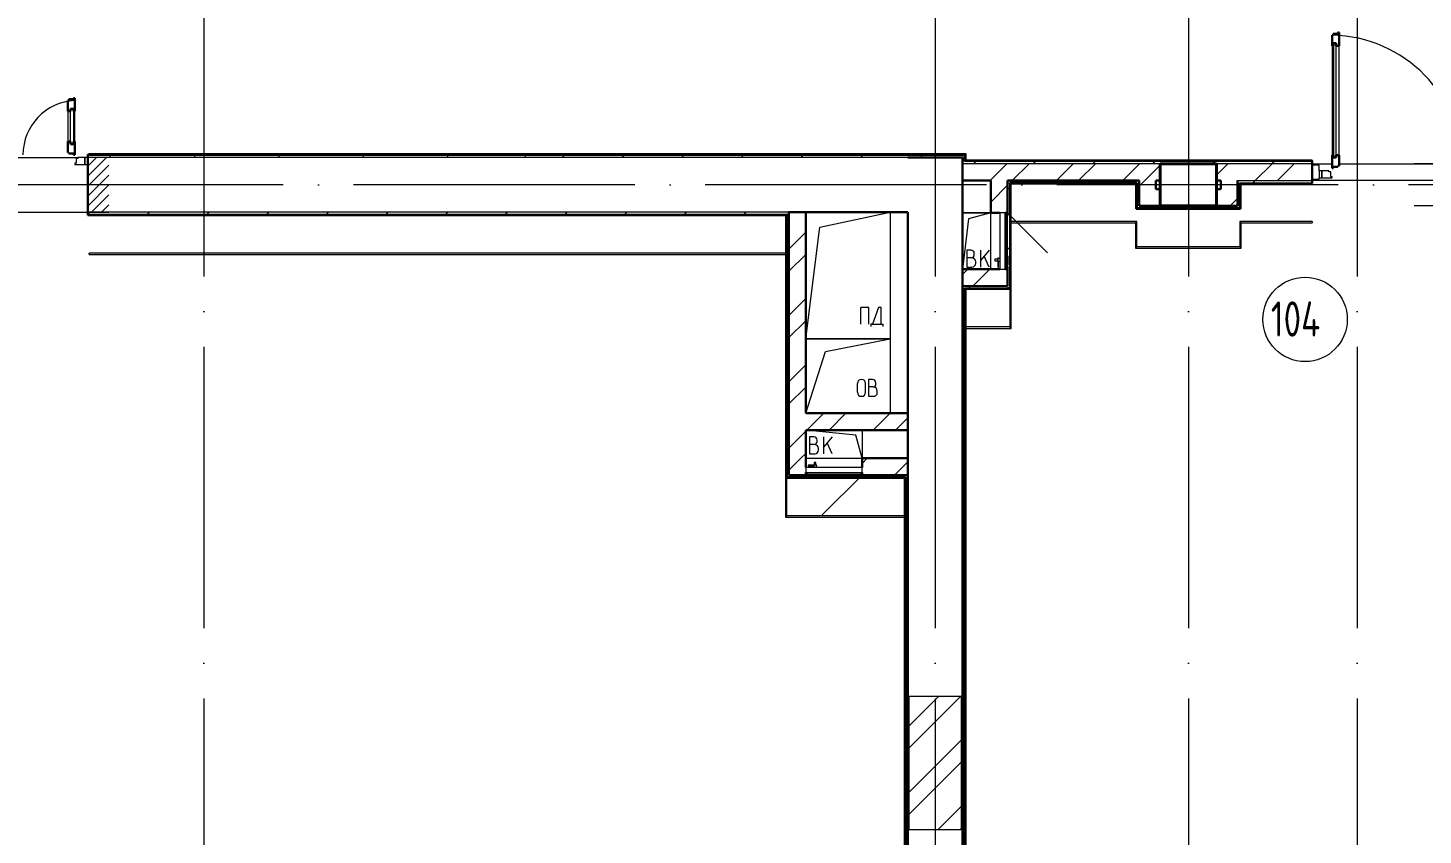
# Model space of a CAD drawing. Header units: millimetres. Extents: x -259793 to 503324, y -44556 to 93494.
# Drawn here: x -54908 to -44989, y -19996 to -14258 of the extents above; entities that cross this region are included whole.
import ezdxf

# ---------------------------------------------------------------- set-up
doc = ezdxf.new("R2010")
doc.units = ezdxf.units.MM
for name, pattern in [('ADSK_Линия сетки', [25, 20, -2.5, 0, -2.5]), ('ADSK_Сверху', [450, 300, -150]), ('ADSK_Штриховая_ш2 п1_5', [4.5, 3, -1.5])]:
    doc.linetypes.add(name, pattern=pattern)
for name, color, linetype, lineweight in [('Витраж', 7, 'Continuous', 9), ('Двери', 252, 'Continuous', 9), ('Линии', 7, 'Continuous', 9), ('Марки помещений', 252, 'Continuous', 20), ('Несущие колонны', 252, 'Continuous', 18), ('Оборудование', 8, 'Continuous', 18), ('Ограждение', 252, 'Continuous', 9), ('Оси', 252, 'Continuous', 9), ('Перекрытие', 252, 'Continuous', 18), ('Стены внутренние', 7, 'Continuous', 18), ('Стены наружные', 7, 'Continuous', 18), ('Стены штриховка', 7, 'Continuous', 9)]:
    doc.layers.add(name, color=color, linetype=linetype, lineweight=lineweight)
doc.layers.add('Двери открывание', color=7, linetype='Continuous', lineweight=9, true_color=0xc0c0c0)
doc.styles.add('GOST Common_3', font='', dxfattribs={"height": 3.5})
doc.styles.get('GOST Common_3').set_extended_font_data('GOST 2.304 type A')
pattern_1 = [(0, (-32119.8, 96), (0, 600), []), (90, (-32119.8, 96), (-600, 4e-14), [])]

# ---------------------------------------------------------------- blocks, each defined once
blk = doc.blocks.new('1 этаж')
at = {"layer": 'Двери', "lineweight": 18, "true_color": 0x636466}
h = blk.add_hatch(dxfattribs=at)
h.set_pattern_fill('FP_2', color=251, style=0, pattern_type=2)
h.set_pattern_definition([(45, (-55355.803, -13993.73), (-35.3553, 35.3553), [])])
h.paths.add_polyline_path([(-54330.8, -14188.7), (-54330.8, -13798.7), (-54480.8, -13798.7), (-54480.8, -14188.7), (-54470.3, -14188.7)])
h.paths.add_polyline_path([(-56130.8, -14188.7), (-55980.8, -14188.7), (-55980.8, -13798.7), (-56130.8, -13798.7)])
at = {"layer": 'Ограждение', "true_color": 0x636466}
h = blk.add_hatch(dxfattribs=at)
h.set_pattern_fill('FP_26', color=251, style=0, pattern_type=2)
h.set_pattern_definition(pattern_1)
h.paths.add_polyline_path([(-48240.8, -13778.7), (-48235.8, -13773.7), (-54470.8, -13773.7), (-54470.8, -13778.7), (-48245.8, -13778.7)])
h = blk.add_hatch(dxfattribs=at)
h.set_pattern_fill('FP_25', color=251, style=0, pattern_type=2)
h.set_pattern_definition(pattern_1)
h.paths.add_polyline_path([(-45958.3, -13823.7), (-45775.8, -13823.7), (-45775.8, -13818.7), (-48235.8, -13818.7), (-48240.8, -13823.7), (-46675.9, -13823.7)])
at = {"color": 251, "lineweight": 18, "true_color": 0x636466}
for p, q in [((-49276.5, -14294.9), (-48775.7, -14188.7)), ((-48775.7, -14188.7), (-48775.7, -15088.7)), ((-48060.8, -14193.7), (-48260.8, -14193.7)), ((-48060.8, -14193.7), (-48260.8, -14193.7)), ((-48219.1, -14235.3), (-48260.8, -14593.7)), ((-48060.8, -14193.7), (-48219.1, -14235.3)), ((-49375.5, -15088.7), (-49276.5, -14294.9)), ((-48200.7, -14458.3), (-48230.7, -14458.3)), ((-48230.7, -14458.3), (-48230.7, -14578.3)), ((-48177.3, -14491.6), (-48177.3, -14481.6)), ((-48070.7, -14458.3), (-48130.7, -14529.8)), ((-48130.7, -14578.3), (-48130.7, -14458.3)), ((-48197.3, -14511.6), (-48230.7, -14511.6)), ((-48230.7, -14578.3), (-48194, -14578.3)), ((-48167.3, -14551.6), (-48167.3, -14541.6)), ((-48070.7, -14578.3), (-48106.6, -14501.2)), ((-48927.1, -14865), (-48984.5, -14865)), ((-48984.5, -14985), (-48984.5, -14865)), ((-48927.1, -14985), (-48927.1, -14865)), ((-48858.3, -14865), (-48902, -14985)), ((-48838.7, -14865), (-48858.3, -14865)), ((-48838.7, -14985), (-48838.7, -14865)), ((-48912, -14985), (-48912, -15000)), ((-48902, -14985), (-48912, -14985)), ((-48902, -14985), (-48838.7, -14985)), ((-48838.7, -14985), (-48828.7, -14985)), ((-48828.7, -14985), (-48828.7, -15000)), ((-49375.5, -15088.7), (-48775.7, -15088.7)), ((-48775.7, -15088.7), (-49375.5, -15088.7)), ((-49234.3, -15177.2), (-48775.7, -15088.7)), ((-48775.7, -15088.7), (-48775.7, -15616.9)), ((-49375.5, -15616.9), (-49234.3, -15177.2)), ((-49007.9, -15468.3), (-49007.9, -15405.7)), ((-48950.6, -15468.3), (-48950.6, -15405.7)), ((-48900.4, -15377), (-48930.4, -15377)), ((-48930.4, -15377), (-48930.4, -15497)), ((-48897.1, -15430.3), (-48930.4, -15430.3)), ((-48877.1, -15410.3), (-48877.1, -15400.3)), ((-48867.1, -15470.3), (-48867.1, -15460.3)), ((-48930.4, -15497), (-48893.7, -15497)), ((-49020.1, -15772.7), (-49375.5, -15736.9)), ((-48975.5, -15736.9), (-48975.5, -15936.9)), ((-49318.2, -15785.1), (-49348.2, -15785.1)), ((-49348.2, -15785.1), (-49348.2, -15905.1)), ((-49314.8, -15838.4), (-49348.2, -15838.4)), ((-49294.8, -15818.4), (-49294.8, -15808.4)), ((-49284.8, -15878.4), (-49284.8, -15868.4)), ((-49188.2, -15785.1), (-49248.2, -15856.6)), ((-49248.2, -15905.1), (-49248.2, -15785.1)), ((-49188.2, -15905.1), (-49224.1, -15827.9)), ((-48975.5, -15936.9), (-49020.1, -15772.7)), ((-49348.2, -15905.1), (-49311.5, -15905.1))]:
    blk.add_line(p, q, dxfattribs=at)
for centre, radius, start, end in [((-48200.7, -14481.6), 23.3, 0, 90), ((-48197.3, -14491.6), 20, 270, 0), ((-48197.3, -14541.6), 30, 0, 90), ((-48194, -14551.6), 26.7, 270, 0), ((-48979.3, -15405.7), 28.7, 0, 180), ((-48979.3, -15468.3), 28.7, 180, 0), ((-48900.4, -15400.3), 23.3, 0, 90), ((-48897.1, -15410.3), 20, 270, 0), ((-48897.1, -15460.3), 30, 0, 90), ((-48893.7, -15470.3), 26.7, 270, 0), ((-49318.2, -15808.4), 23.3, 0, 90), ((-49314.8, -15818.4), 20, 270, 0), ((-49314.8, -15868.4), 30, 0, 90), ((-49311.5, -15878.4), 26.7, 270, 0)]:
    blk.add_arc(centre, radius, start, end, dxfattribs=at)
at = {"layer": 'Витраж', "color": 251, "lineweight": 18, "true_color": 0x636466}
for p, q in [((-45725.8, -13853.7), (-45775.8, -13853.7)), ((-45775.8, -13853.7), (-45775.8, -13953.7)), ((-45725.8, -13893.7), (-45725.8, -13853.7)), ((-45775.8, -13953.7), (-45725.8, -13953.7)), ((-45725.8, -13953.7), (-45725.8, -13943.7))]:
    blk.add_line(p, q, dxfattribs=at)
at = {"layer": 'Двери', "color": 251, "lineweight": 30, "true_color": 0x636466}
for p, q in [((-45625.8, -12929.7), (-45633.8, -12929.7)), ((-45633.8, -12929.7), (-45633.8, -13005.7)), ((-45591.8, -12920.7), (-45625.8, -12920.7)), ((-45625.8, -12920.7), (-45625.8, -12929.7)), ((-45624.8, -12987.7), (-45624.8, -13005.7)), ((-45603.8, -12987.7), (-45624.8, -12987.7)), ((-45603.8, -13005.7), (-45603.8, -12987.7)), ((-45583.8, -12911.7), (-45591.8, -12911.7)), ((-45591.8, -12911.7), (-45591.8, -12920.7)), ((-45583.8, -13005.7), (-45583.8, -12911.7)), ((-45624.8, -13005.7), (-45633.8, -13005.7)), ((-45583.8, -13005.7), (-45603.8, -13005.7)), ((-54580.8, -13385.7), (-54614.8, -13385.7)), ((-54614.8, -13385.7), (-54614.8, -13394.7)), ((-54572.8, -13376.7), (-54580.8, -13376.7)), ((-54580.8, -13376.7), (-54580.8, -13385.7)), ((-54572.8, -13470.7), (-54572.8, -13376.7)), ((-54614.8, -13394.7), (-54622.8, -13394.7)), ((-54622.8, -13394.7), (-54622.8, -13470.7)), ((-54622.8, -13470.7), (-54602.8, -13470.7)), ((-54602.8, -13470.7), (-54602.8, -13452.7)), ((-54602.8, -13452.7), (-54581.8, -13452.7)), ((-54581.8, -13452.7), (-54581.8, -13470.7)), ((-54581.8, -13470.7), (-54572.8, -13470.7)), ((-54622.8, -13686.7), (-54622.8, -13762.7)), ((-54622.8, -13686.7), (-54602.8, -13686.7)), ((-54602.8, -13686.7), (-54602.8, -13704.7)), ((-54581.8, -13686.7), (-54572.8, -13686.7)), ((-54581.8, -13704.7), (-54581.8, -13686.7)), ((-54572.8, -13780.7), (-54572.8, -13686.7)), ((-54622.8, -13762.7), (-54614.8, -13762.7)), ((-54614.8, -13762.7), (-54614.8, -13771.7)), ((-54614.8, -13771.7), (-54580.8, -13771.7)), ((-54602.8, -13704.7), (-54581.8, -13704.7)), ((-54580.8, -13771.7), (-54580.8, -13780.7)), ((-54580.8, -13780.7), (-54572.8, -13780.7)), ((-45633.8, -13781.7), (-45633.8, -13875.7)), ((-45624.8, -13781.7), (-45633.8, -13781.7)), ((-45624.8, -13799.7), (-45624.8, -13781.7)), ((-45603.8, -13781.7), (-45603.8, -13799.7)), ((-45583.8, -13781.7), (-45603.8, -13781.7)), ((-45583.8, -13857.7), (-45583.8, -13781.7)), ((-45633.8, -13875.7), (-45625.8, -13875.7)), ((-45625.8, -13875.7), (-45625.8, -13866.7)), ((-45625.8, -13866.7), (-45591.8, -13866.7)), ((-45603.8, -13799.7), (-45624.8, -13799.7)), ((-45591.8, -13866.7), (-45591.8, -13857.7)), ((-45591.8, -13857.7), (-45583.8, -13857.7))]:
    blk.add_line(p, q, dxfattribs=at)
at = {"layer": 'Двери', "color": 251, "true_color": 0x636466}
for p, q in [((-45624.8, -12987.7), (-45624.8, -13799.7)), ((-45603.8, -12987.7), (-45624.8, -12987.7)), ((-45603.8, -13799.7), (-45603.8, -12987.7)), ((-45633.8, -13005.7), (-45633.8, -13781.7)), ((-45583.8, -13781.7), (-45583.8, -13005.7)), ((-54622.8, -13470.7), (-54622.8, -13686.7)), ((-54602.8, -13704.7), (-54602.8, -13452.7)), ((-54602.8, -13452.7), (-54581.8, -13452.7)), ((-54581.8, -13452.7), (-54581.8, -13704.7)), ((-54572.8, -13686.7), (-54572.8, -13470.7)), ((-54581.8, -13704.7), (-54602.8, -13704.7)), ((-54563.8, -13840.7), (-54572.8, -13840.7)), ((-54572.8, -13840.7), (-54572.8, -13848.7)), ((-54572.8, -13848.7), (-54500.8, -13848.7)), ((-54549.8, -13806.7), (-54563.8, -13806.7)), ((-54563.8, -13806.7), (-54563.8, -13840.7)), ((-54549.8, -13798.7), (-54549.8, -13806.7)), ((-54500.8, -13798.7), (-54549.8, -13798.7)), ((-54480.8, -13798.7), (-54500.8, -13798.7)), ((-54500.8, -13798.7), (-54500.8, -13848.7)), ((-54500.8, -13848.7), (-54500.8, -13798.7)), ((-54500.8, -13848.7), (-54480.8, -13848.7)), ((-54480.8, -13848.7), (-54480.8, -13798.7)), ((-45624.8, -13799.7), (-45603.8, -13799.7)), ((-45725.8, -13893.7), (-45725.8, -13943.7)), ((-45705.8, -13893.7), (-45725.8, -13893.7)), ((-45725.8, -13943.7), (-45705.8, -13943.7)), ((-45705.8, -13943.7), (-45705.8, -13893.7)), ((-45656.8, -13893.7), (-45705.8, -13893.7)), ((-45705.8, -13893.7), (-45705.8, -13943.7)), ((-45705.8, -13943.7), (-45633.8, -13943.7)), ((-45656.8, -13901.7), (-45656.8, -13893.7)), ((-45642.8, -13901.7), (-45656.8, -13901.7)), ((-45642.8, -13935.7), (-45642.8, -13901.7)), ((-45633.8, -13935.7), (-45642.8, -13935.7)), ((-45633.8, -13943.7), (-45633.8, -13935.7))]:
    blk.add_line(p, q, dxfattribs=at)
at = {"layer": 'Двери', "color": 251, "linetype": 'ADSK_Штриховая_ш2 п1_5', "true_color": 0x636466}
for p, q in [((-54330.8, -13798.7), (-54480.8, -13798.7)), ((-54480.8, -13798.7), (-54480.8, -14188.7)), ((-54480.8, -14188.7), (-54330.8, -14188.7))]:
    blk.add_line(p, q, dxfattribs=at)
at = {"layer": 'Двери открывание', "color": 251, "true_color": 0x636466}
for centre, radius, start, end in [((-45651.8, -13875.7), 946, 0, 88.90974), ((-54554.8, -13780.7), 386, 92.67279, 180)]:
    blk.add_arc(centre, radius, start, end, dxfattribs=at)
at = {"layer": 'Линии', "color": 251, "linetype": 'ADSK_Сверху', "ltscale": 100, "true_color": 0x636466}
for p, q in [((-15050.8, -13843.7), (-48260.8, -13843.7)), ((-15050.8, -14143.7), (-48260.8, -14143.7))]:
    blk.add_line(p, q, dxfattribs=at)
at = {"layer": 'Марки помещений', "color": 251, "true_color": 0x636466}
blk.add_circle((-45825.7, -14950), 300, dxfattribs=at)
at = {"layer": 'Несущие колонны', "color": 251, "lineweight": 40, "true_color": 0x636466}
for p, q in [((-46855.8, -13843.7), (-46455.8, -13843.7)), ((-46855.8, -14143.7), (-46855.8, -13843.7)), ((-46455.8, -13843.7), (-46855.8, -13843.7)), ((-46455.8, -13843.7), (-46455.8, -14143.7)), ((-46855.8, -13963.7), (-46855.8, -14143.7)), ((-46455.8, -14143.7), (-46455.8, -13963.7)), ((-46455.8, -14143.7), (-46855.8, -14143.7)), ((-46855.8, -14143.7), (-46455.8, -14143.7))]:
    blk.add_line(p, q, dxfattribs=at)
at = {"layer": 'Несущие колонны', "color": 251, "true_color": 0x636466}
for p, q in [((-46855.8, -13843.7), (-46855.8, -13963.7)), ((-46455.8, -13963.7), (-46455.8, -13843.7))]:
    blk.add_line(p, q, dxfattribs=at)
at = {"layer": 'Оборудование', "color": 251, "true_color": 0x636466}
for p, q in [((-47959.4, -14193.7), (-47995.8, -14193.7)), ((-47995.8, -14193.7), (-47995.8, -14593.7)), ((-47958.5, -14592.8), (-47958.5, -14194.6)), ((-47948.8, -14200.7), (-47958.5, -14200.7)), ((-47947.8, -14585.8), (-47947.8, -14201.7)), ((-47940.8, -14212.7), (-47946.3, -14212.7)), ((-47940.8, -14193.7), (-47658, -14476.6)), ((-47940.8, -14574.7), (-47940.8, -14212.7)), ((-48013.7, -14521.1), (-48031.1, -14521.1)), ((-48031.1, -14521.1), (-48031.1, -14533.4)), ((-48031.1, -14533.4), (-48013.7, -14533.4)), ((-48011.7, -14519.2), (-48013.7, -14521.1)), ((-48013.7, -14521.1), (-48013.7, -14533.4)), ((-48013.7, -14533.4), (-48011.7, -14535.3)), ((-47995.8, -14517.6), (-48011.7, -14517.6)), ((-48011.7, -14517.6), (-48011.7, -14536.9)), ((-48011.7, -14536.9), (-47995.8, -14536.9)), ((-48006.2, -14514.1), (-48011.2, -14514.1)), ((-48011.2, -14514.1), (-48011.2, -14522.4)), ((-48011.2, -14532.1), (-48011.2, -14577.9)), ((-48011.2, -14577.9), (-48006.2, -14577.9)), ((-48006.2, -14522.4), (-48006.2, -14514.1)), ((-48006.2, -14577.9), (-48006.2, -14532.1)), ((-47946.3, -14574.7), (-47940.8, -14574.7)), ((-47938.8, -14497.2), (-47940.8, -14497.2)), ((-47940.8, -14565.7), (-47938.8, -14565.7)), ((-47938.8, -14501.2), (-47938.8, -14497.2)), ((-47938.8, -14501.2), (-47938.8, -14561.7)), ((-47938.8, -14565.7), (-47938.8, -14561.7)), ((-47995.8, -14593.7), (-47959.4, -14593.7)), ((-47958.5, -14586.7), (-47948.8, -14586.7)), ((-49315.2, -15966.5), (-49315.2, -15984)), ((-49302.9, -15966.5), (-49315.2, -15966.5)), ((-49302.9, -15984), (-49302.9, -15966.5)), ((-49375.5, -16001.9), (-49375.5, -16038.2)), ((-48975.5, -16001.9), (-49375.5, -16001.9)), ((-49374.6, -16039.2), (-48976.5, -16039.2)), ((-49368.5, -16039.2), (-49368.5, -16048.9)), ((-49367.6, -16049.9), (-48983.5, -16049.9)), ((-49359.7, -15986.5), (-49359.7, -15991.5)), ((-49313.9, -15986.5), (-49359.7, -15986.5)), ((-49359.7, -15991.5), (-49313.9, -15991.5)), ((-49356.5, -16051.4), (-49356.5, -16056.9)), ((-49356.5, -16056.9), (-48994.5, -16056.9)), ((-49347.5, -16056.9), (-49347.5, -16058.9)), ((-49347.5, -16058.9), (-49343.5, -16058.9)), ((-49283, -16058.9), (-49343.5, -16058.9)), ((-49318.7, -15985.9), (-49318.7, -16001.9)), ((-49299.4, -15985.9), (-49318.7, -15985.9)), ((-49315.2, -15984), (-49317.1, -15985.9)), ((-49302.9, -15984), (-49315.2, -15984)), ((-49296, -15986.5), (-49304.2, -15986.5)), ((-49304.2, -15991.5), (-49296, -15991.5)), ((-49301, -15985.9), (-49302.9, -15984)), ((-49299.4, -16001.9), (-49299.4, -15985.9)), ((-49296, -15991.5), (-49296, -15986.5)), ((-49283, -16058.9), (-49279, -16058.9)), ((-49279, -16058.9), (-49279, -16056.9)), ((-48975.5, -16056.9), (-49258.4, -16339.7)), ((-48994.5, -16056.9), (-48994.5, -16051.4)), ((-48982.5, -16048.9), (-48982.5, -16039.2)), ((-48975.5, -16038.2), (-48975.5, -16001.9))]:
    blk.add_line(p, q, dxfattribs=at)
for points, knots in [([(-47958.5, -14194.6), (-47958.5, -14194.6), (-47958.5, -14194.4), (-47958.6, -14194.3), (-47958.7, -14194.1), (-47958.8, -14194), (-47959, -14193.8), (-47959.2, -14193.8), (-47959.3, -14193.7), (-47959.4, -14193.7)], [-1, -1, -1, -1, -0.833333, -0.75, -0.583333, -0.458333, -0.333333, -0.166667, 0, 0, 0, 0]), ([(-47947.8, -14201.7), (-47947.8, -14201.6), (-47947.8, -14201.5), (-47947.9, -14201.3), (-47947.9, -14201.2), (-47948, -14201.1), (-47948.1, -14201), (-47948.3, -14200.8), (-47948.5, -14200.8), (-47948.7, -14200.7), (-47948.8, -14200.7)], [-1, -1, -1, -1, -0.833333, -0.75, -0.666667, -0.583333, -0.458333, -0.333333, -0.166667, 0, 0, 0, 0]), ([(-47946.3, -14212.7), (-47946.4, -14212.7), (-47946.6, -14212.7), (-47946.9, -14212.6), (-47947, -14212.5), (-47947.2, -14212.4), (-47947.4, -14212.3), (-47947.5, -14212.1), (-47947.6, -14212), (-47947.7, -14211.8), (-47947.8, -14211.5), (-47947.8, -14211.3), (-47947.8, -14211.2)], [-1, -1, -1, -1, -0.833333, -0.75, -0.666667, -0.583333, -0.5, -0.416667, -0.333333, -0.25, -0.166667, 0, 0, 0, 0]), ([(-47947.8, -14576.3), (-47947.8, -14576.1), (-47947.8, -14575.9), (-47947.7, -14575.7), (-47947.6, -14575.5), (-47947.5, -14575.3), (-47947.4, -14575.2), (-47947.2, -14575), (-47947, -14574.9), (-47946.9, -14574.8), (-47946.6, -14574.8), (-47946.4, -14574.7), (-47946.3, -14574.7)], [0, 0, 0, 0, 0.166667, 0.25, 0.333333, 0.416667, 0.5, 0.583333, 0.666667, 0.75, 0.833333, 1, 1, 1, 1]), ([(-47959.4, -14593.7), (-47959.3, -14593.7), (-47959.2, -14593.7), (-47959, -14593.6), (-47958.8, -14593.5), (-47958.7, -14593.4), (-47958.6, -14593.2), (-47958.5, -14593), (-47958.5, -14592.9), (-47958.5, -14592.8)], [0, 0, 0, 0, 0.166667, 0.333333, 0.458333, 0.583333, 0.708333, 0.833333, 1, 1, 1, 1]), ([(-47948.8, -14586.7), (-47948.7, -14586.7), (-47948.5, -14586.7), (-47948.3, -14586.6), (-47948.1, -14586.5), (-47948, -14586.4), (-47947.9, -14586.3), (-47947.9, -14586.1), (-47947.8, -14586), (-47947.8, -14585.9), (-47947.8, -14585.8)], [0, 0, 0, 0, 0.166667, 0.333333, 0.458333, 0.583333, 0.666667, 0.75, 0.833333, 1, 1, 1, 1]), ([(-49375.5, -16038.2), (-49375.5, -16038.3), (-49375.5, -16038.5), (-49375.4, -16038.7), (-49375.3, -16038.8), (-49375.2, -16039), (-49375, -16039.1), (-49374.8, -16039.1), (-49374.7, -16039.2), (-49374.6, -16039.2)], [0, 0, 0, 0, 0.166667, 0.333333, 0.458333, 0.583333, 0.708333, 0.833333, 1, 1, 1, 1]), ([(-49368.5, -16048.9), (-49368.5, -16049), (-49368.5, -16049.1), (-49368.4, -16049.4), (-49368.3, -16049.5), (-49368.2, -16049.6), (-49368.1, -16049.7), (-49368, -16049.8), (-49367.8, -16049.8), (-49367.7, -16049.9), (-49367.6, -16049.9)], [0, 0, 0, 0, 0.166667, 0.333333, 0.458333, 0.583333, 0.666667, 0.75, 0.833333, 1, 1, 1, 1]), ([(-49358.1, -16049.9), (-49357.9, -16049.9), (-49357.7, -16049.9), (-49357.5, -16050), (-49357.3, -16050.1), (-49357.1, -16050.2), (-49357, -16050.3), (-49356.9, -16050.4), (-49356.7, -16050.6), (-49356.7, -16050.8), (-49356.6, -16051), (-49356.5, -16051.3), (-49356.5, -16051.4)], [0, 0, 0, 0, 0.166667, 0.25, 0.333333, 0.416667, 0.5, 0.583333, 0.666667, 0.75, 0.833333, 1, 1, 1, 1]), ([(-48994.5, -16051.4), (-48994.5, -16051.3), (-48994.5, -16051), (-48994.4, -16050.8), (-48994.3, -16050.6), (-48994.2, -16050.4), (-48994.1, -16050.3), (-48993.9, -16050.2), (-48993.8, -16050.1), (-48993.6, -16050), (-48993.3, -16049.9), (-48993.1, -16049.9), (-48993, -16049.9)], [-1, -1, -1, -1, -0.833333, -0.75, -0.666667, -0.583333, -0.5, -0.416667, -0.333333, -0.25, -0.166667, 0, 0, 0, 0]), ([(-48983.5, -16049.9), (-48983.4, -16049.9), (-48983.3, -16049.8), (-48983.1, -16049.8), (-48983, -16049.7), (-48982.9, -16049.6), (-48982.8, -16049.5), (-48982.7, -16049.4), (-48982.6, -16049.1), (-48982.5, -16049), (-48982.5, -16048.9)], [-1, -1, -1, -1, -0.833333, -0.75, -0.666667, -0.583333, -0.458333, -0.333333, -0.166667, 0, 0, 0, 0]), ([(-48976.5, -16039.2), (-48976.4, -16039.2), (-48976.3, -16039.1), (-48976.1, -16039.1), (-48975.9, -16039), (-48975.8, -16038.8), (-48975.6, -16038.7), (-48975.6, -16038.5), (-48975.5, -16038.3), (-48975.5, -16038.2)], [-1, -1, -1, -1, -0.833333, -0.75, -0.583333, -0.458333, -0.333333, -0.166667, 0, 0, 0, 0])]:
    blk.add_open_spline(points, degree=3, knots=knots, dxfattribs=at)
at = {"layer": 'Ограждение', "color": 251, "true_color": 0x636466}
for p, q in [((-54470.8, -13778.7), (-54470.8, -13773.7)), ((-48235.8, -13773.7), (-54470.8, -13773.7)), ((-48235.8, -13773.7), (-48240.8, -13778.7)), ((-48235.8, -13818.7), (-48235.8, -13773.7)), ((-48235.8, -13818.7), (-48240.8, -13823.7)), ((-45775.8, -13818.7), (-48235.8, -13818.7)), ((-45775.8, -13818.7), (-45775.8, -13823.7)), ((-47020.8, -14253.7), (-47920.8, -14253.7)), ((-47915.8, -14263.7), (-47920.8, -14258.7)), ((-47915.8, -15013.7), (-47915.8, -14263.7)), ((-47915.8, -14263.7), (-47030.8, -14263.7)), ((-47030.8, -14263.7), (-47020.8, -14253.7)), ((-47030.8, -14263.7), (-47030.8, -14443.7)), ((-47020.8, -14433.7), (-47020.8, -14253.7)), ((-46280.8, -14263.7), (-46290.8, -14253.7)), ((-46290.8, -14253.7), (-46290.8, -14433.7)), ((-45775.8, -14253.7), (-46290.8, -14253.7)), ((-46280.8, -14443.7), (-46280.8, -14263.7)), ((-46280.8, -14263.7), (-45775.8, -14263.7)), ((-45775.8, -14253.7), (-45775.8, -14263.7)), ((-54470.8, -14488.7), (-54470.8, -14478.7)), ((-49515.5, -14478.7), (-54470.8, -14478.7)), ((-47030.8, -14443.7), (-47020.8, -14433.7)), ((-47030.8, -14443.7), (-46280.8, -14443.7)), ((-46290.8, -14433.7), (-47020.8, -14433.7)), ((-46280.8, -14443.7), (-46290.8, -14433.7)), ((-54470.8, -14488.7), (-49520.5, -14488.7)), ((-49515.5, -14483.7), (-49520.5, -14488.7)), ((-49520.5, -14488.7), (-49520.5, -16356.9)), ((-47925.8, -14733.7), (-47925.8, -15003.7)), ((-47925.8, -15003.7), (-48240.8, -15003.7)), ((-48235.8, -15013.7), (-48240.8, -15008.7)), ((-48235.8, -19958.8), (-48235.8, -15013.7)), ((-48235.8, -15013.7), (-47915.8, -15013.7)), ((-47915.8, -15013.7), (-47925.8, -15003.7)), ((-49510.5, -16346.9), (-49510.5, -16076.9)), ((-49520.5, -16356.9), (-49510.5, -16346.9)), ((-49520.5, -16356.9), (-48675.8, -16356.9)), ((-48670.8, -16346.9), (-49510.5, -16346.9)), ((-48675.8, -16356.9), (-48670.8, -16351.9)), ((-48675.8, -16356.9), (-48675.8, -19958.7))]:
    blk.add_line(p, q, dxfattribs=at)
at = {"layer": 'Оси', "color": 251, "linetype": 'ADSK_Линия сетки', "ltscale": 100, "true_color": 0x636466}
for p, q in [((-53655.8, -2643.7), (-53655.8, -33769.9)), ((-48455.8, -2643.7), (-48455.8, -33769.9)), ((-46655.8, -2643.7), (-46655.8, -33769.9)), ((-45455.8, -2643.7), (-45455.8, -33769.9)), ((4411.5, -13993.7), (-72528.1, -13993.7))]:
    blk.add_line(p, q, dxfattribs=at)
at = {"layer": 'Перекрытие', "color": 251, "ltscale": 100, "true_color": 0x636466}
for p, q in [((-45775.8, -13843.7), (-45633.8, -13843.7)), ((-45583.8, -13843.7), (-44367.8, -13843.7)), ((-48260.8, -14193.7), (-48060.8, -14193.7)), ((-48975.5, -15736.9), (-48975.5, -15936.9))]:
    blk.add_line(p, q, dxfattribs=at)
at = {"layer": 'Стены внутренние', "color": 251, "true_color": 0x636466}
for p, q in [((-55911.8, -13798.7), (-54549.8, -13798.7)), ((-48650.8, -13798.7), (-54480.8, -13798.7)), ((-55980.8, -14188.7), (-54480.8, -14188.7)), ((-48645.8, -17628.7), (-48265.8, -17628.7)), ((-48265.8, -18578.7), (-48645.8, -18578.7))]:
    blk.add_line(p, q, dxfattribs=at)
at = {"layer": 'Стены внутренние', "color": 251, "lineweight": 30, "true_color": 0x636466}
for p, q in [((-54480.8, -13798.7), (-54480.8, -14188.7)), ((-48260.8, -13798.7), (-48650.8, -13798.7)), ((-48260.8, -14593.7), (-48260.8, -13963.7)), ((-49375.5, -14188.7), (-48650.8, -14188.7)), ((-48650.8, -14188.7), (-48650.8, -15616.9)), ((-48650.8, -15736.9), (-48650.8, -15936.9)), ((-48650.8, -17628.7), (-48645.8, -17628.7)), ((-48265.8, -17628.7), (-48260.8, -17628.7)), ((-48645.8, -18578.7), (-48650.8, -18578.7)), ((-48260.8, -18578.7), (-48265.8, -18578.7))]:
    blk.add_line(p, q, dxfattribs=at)
at = {"layer": 'Стены наружные', "color": 251, "linetype": 'Continuous', "lineweight": 9, "true_color": 0x636466}
for p, q in [((-54480.8, -13779.7), (-54479.8, -13778.7)), ((-54414.1, -13783.7), (-54409.1, -13778.7)), ((-54343.4, -13783.7), (-54338.4, -13778.7)), ((-54319.8, -13798.7), (-54319.8, -13783.7)), ((-54272.7, -13783.7), (-54267.7, -13778.7)), ((-54202, -13783.7), (-54197, -13778.7)), ((-54131.3, -13783.7), (-54126.3, -13778.7)), ((-54060.6, -13783.7), (-54055.6, -13778.7)), ((-53989.9, -13783.7), (-53984.9, -13778.7)), ((-53919.2, -13783.7), (-53914.2, -13778.7)), ((-53848.4, -13783.7), (-53843.4, -13778.7)), ((-53777.7, -13783.7), (-53772.7, -13778.7)), ((-53719.8, -13798.7), (-53719.8, -13783.7)), ((-53707, -13783.7), (-53702, -13778.7)), ((-53636.3, -13783.7), (-53631.3, -13778.7)), ((-53565.6, -13783.7), (-53560.6, -13778.7)), ((-53494.9, -13783.7), (-53489.9, -13778.7)), ((-53424.2, -13783.7), (-53419.2, -13778.7)), ((-53353.5, -13783.7), (-53348.5, -13778.7)), ((-53282.8, -13783.7), (-53277.8, -13778.7)), ((-53212, -13783.7), (-53207, -13778.7)), ((-53141.3, -13783.7), (-53136.3, -13778.7)), ((-53119.8, -13798.7), (-53119.8, -13783.7)), ((-53070.6, -13783.7), (-53065.6, -13778.7)), ((-52999.9, -13783.7), (-52994.9, -13778.7)), ((-52929.2, -13783.7), (-52924.2, -13778.7)), ((-52858.5, -13783.7), (-52853.5, -13778.7)), ((-52787.8, -13783.7), (-52782.8, -13778.7)), ((-52717.1, -13783.7), (-52712.1, -13778.7)), ((-52646.4, -13783.7), (-52641.4, -13778.7)), ((-52575.6, -13783.7), (-52570.6, -13778.7)), ((-52519.8, -13798.7), (-52519.8, -13783.7)), ((-52504.9, -13783.7), (-52499.9, -13778.7)), ((-52434.2, -13783.7), (-52429.2, -13778.7)), ((-52363.5, -13783.7), (-52358.5, -13778.7)), ((-52292.8, -13783.7), (-52287.8, -13778.7)), ((-52222.1, -13783.7), (-52217.1, -13778.7)), ((-52151.4, -13783.7), (-52146.4, -13778.7)), ((-52080.7, -13783.7), (-52075.7, -13778.7)), ((-52010, -13783.7), (-52005, -13778.7)), ((-51939.3, -13783.7), (-51934.3, -13778.7)), ((-51919.8, -13798.7), (-51919.8, -13783.7)), ((-51868.5, -13783.7), (-51863.5, -13778.7)), ((-51797.8, -13783.7), (-51792.8, -13778.7)), ((-51727.1, -13783.7), (-51722.1, -13778.7)), ((-51656.4, -13783.7), (-51651.4, -13778.7)), ((-51585.7, -13783.7), (-51580.7, -13778.7)), ((-51515, -13783.7), (-51510, -13778.7)), ((-51444.3, -13783.7), (-51439.3, -13778.7)), ((-51373.6, -13783.7), (-51368.6, -13778.7)), ((-51302.9, -13783.7), (-51297.9, -13778.7)), ((-51232.1, -13783.7), (-51227.1, -13778.7)), ((-51161.4, -13783.7), (-51156.4, -13778.7)), ((-51105.7, -13798.7), (-51090.7, -13783.7)), ((-51090.7, -13783.7), (-51085.7, -13778.7)), ((-51020, -13783.7), (-51015, -13778.7)), ((-50949.3, -13783.7), (-50944.3, -13778.7)), ((-50878.6, -13783.7), (-50873.6, -13778.7)), ((-50807.9, -13783.7), (-50802.9, -13778.7)), ((-50737.2, -13783.7), (-50732.2, -13778.7)), ((-50681.5, -13798.7), (-50666.5, -13783.7)), ((-50666.5, -13783.7), (-50661.5, -13778.7)), ((-50595.7, -13783.7), (-50590.7, -13778.7)), ((-50525, -13783.7), (-50520, -13778.7)), ((-50454.3, -13783.7), (-50449.3, -13778.7)), ((-50383.6, -13783.7), (-50378.6, -13778.7)), ((-50312.9, -13783.7), (-50307.9, -13778.7)), ((-50257.2, -13798.7), (-50242.2, -13783.7)), ((-50242.2, -13783.7), (-50237.2, -13778.7)), ((-50171.5, -13783.7), (-50166.5, -13778.7)), ((-50100.8, -13783.7), (-50095.8, -13778.7)), ((-50030.1, -13783.7), (-50025.1, -13778.7)), ((-49959.4, -13783.7), (-49954.4, -13778.7)), ((-49888.6, -13783.7), (-49883.6, -13778.7)), ((-49832.9, -13798.7), (-49817.9, -13783.7)), ((-49817.9, -13783.7), (-49812.9, -13778.7)), ((-49747.2, -13783.7), (-49742.2, -13778.7)), ((-49676.5, -13783.7), (-49671.5, -13778.7)), ((-49605.8, -13783.7), (-49600.8, -13778.7)), ((-49535.1, -13783.7), (-49530.1, -13778.7)), ((-49464.4, -13783.7), (-49459.4, -13778.7)), ((-49408.7, -13798.7), (-49393.7, -13783.7)), ((-49393.7, -13783.7), (-49388.7, -13778.7)), ((-49323, -13783.7), (-49318, -13778.7)), ((-49252.2, -13783.7), (-49247.2, -13778.7)), ((-49181.5, -13783.7), (-49176.5, -13778.7)), ((-49110.8, -13783.7), (-49105.8, -13778.7)), ((-49040.1, -13783.7), (-49035.1, -13778.7)), ((-48984.4, -13798.7), (-48969.4, -13783.7)), ((-48969.4, -13783.7), (-48964.4, -13778.7)), ((-48898.7, -13783.7), (-48893.7, -13778.7)), ((-48828, -13783.7), (-48823, -13778.7)), ((-48757.3, -13783.7), (-48752.3, -13778.7)), ((-48686.6, -13783.7), (-48681.6, -13778.7)), ((-48615.9, -13783.7), (-48610.9, -13778.7)), ((-48560.1, -13798.7), (-48545.1, -13783.7)), ((-48545.1, -13783.7), (-48540.1, -13778.7)), ((-48474.4, -13783.7), (-48469.4, -13778.7)), ((-48403.7, -13783.7), (-48398.7, -13778.7)), ((-48333, -13783.7), (-48328, -13778.7)), ((-48262.3, -13783.7), (-48257.3, -13778.7)), ((-48260.8, -13844.8), (-48259.7, -13843.7)), ((-48236.6, -13828.7), (-48231.6, -13823.7)), ((-48180.9, -13843.7), (-48165.9, -13828.7)), ((-48165.9, -13828.7), (-48160.9, -13823.7)), ((-48095.2, -13828.7), (-48090.2, -13823.7)), ((-48065.4, -13963.7), (-47945.4, -13843.7)), ((-48024.5, -13828.7), (-48019.5, -13823.7)), ((-47953.7, -13828.7), (-47948.7, -13823.7)), ((-47908.3, -13963.7), (-47788.3, -13843.7)), ((-47883, -13828.7), (-47878, -13823.7)), ((-47812.3, -13828.7), (-47807.3, -13823.7)), ((-47756.6, -13843.7), (-47741.6, -13828.7)), ((-47741.6, -13828.7), (-47736.6, -13823.7)), ((-47670.9, -13828.7), (-47665.9, -13823.7)), ((-47600.2, -13828.7), (-47595.2, -13823.7)), ((-47593.9, -13963.7), (-47473.9, -13843.7)), ((-47529.5, -13828.7), (-47524.5, -13823.7)), ((-47458.8, -13828.7), (-47453.8, -13823.7)), ((-47436.8, -13963.7), (-47316.8, -13843.7)), ((-47388.1, -13828.7), (-47383.1, -13823.7)), ((-47332.3, -13843.7), (-47317.3, -13828.7)), ((-47317.3, -13828.7), (-47312.3, -13823.7)), ((-47246.6, -13828.7), (-47241.6, -13823.7)), ((-47175.9, -13828.7), (-47170.9, -13823.7)), ((-47122.5, -13963.7), (-47002.5, -13843.7)), ((-47105.2, -13828.7), (-47100.2, -13823.7)), ((-47034.5, -13828.7), (-47029.5, -13823.7)), ((-46965.3, -13963.7), (-46855.8, -13854.2)), ((-46963.8, -13828.7), (-46958.8, -13823.7)), ((-46908.1, -13843.7), (-46893.1, -13828.7)), ((-46893.1, -13828.7), (-46888.1, -13823.7)), ((-46822.4, -13828.7), (-46817.4, -13823.7)), ((-46751.7, -13828.7), (-46746.7, -13823.7)), ((-46681, -13828.7), (-46676, -13823.7)), ((-46610.2, -13828.7), (-46605.2, -13823.7)), ((-46539.5, -13828.7), (-46534.5, -13823.7)), ((-46483.8, -13843.7), (-46468.8, -13828.7)), ((-46468.8, -13828.7), (-46463.8, -13823.7)), ((-46455.8, -13925.7), (-46373.9, -13843.7)), ((-46398.1, -13828.7), (-46393.1, -13823.7)), ((-46327.4, -13828.7), (-46322.4, -13823.7)), ((-46256.7, -13828.7), (-46251.7, -13823.7)), ((-46186, -13828.7), (-46181, -13823.7)), ((-46179.6, -13963.7), (-46059.6, -13843.7)), ((-46115.3, -13828.7), (-46110.3, -13823.7)), ((-46059.6, -13843.7), (-46044.6, -13828.7)), ((-46044.6, -13828.7), (-46039.6, -13823.7)), ((-46022.4, -13963.7), (-45902.4, -13843.7)), ((-45973.8, -13828.7), (-45968.8, -13823.7)), ((-45903.1, -13828.7), (-45898.1, -13823.7)), ((-45832.4, -13828.7), (-45827.4, -13823.7)), ((-47896.6, -13983.7), (-47891.6, -13978.7)), ((-47891.6, -13978.7), (-47876.6, -13963.7)), ((-47825.9, -13983.7), (-47820.9, -13978.7)), ((-47755.2, -13983.7), (-47750.2, -13978.7)), ((-47684.5, -13983.7), (-47679.5, -13978.7)), ((-47613.8, -13983.7), (-47608.8, -13978.7)), ((-47543.1, -13983.7), (-47538.1, -13978.7)), ((-47472.3, -13983.7), (-47467.3, -13978.7)), ((-47467.3, -13978.7), (-47452.3, -13963.7)), ((-47401.6, -13983.7), (-47396.6, -13978.7)), ((-47330.9, -13983.7), (-47325.9, -13978.7)), ((-47260.2, -13983.7), (-47255.2, -13978.7)), ((-47189.5, -13983.7), (-47184.5, -13978.7)), ((-47118.8, -13983.7), (-47113.8, -13978.7)), ((-47048.1, -13983.7), (-47043.1, -13978.7)), ((-47043.1, -13978.7), (-47028.1, -13963.7)), ((-47005.8, -14004.2), (-46965.3, -13963.7)), ((-46270.3, -13983.7), (-46265.3, -13978.7)), ((-46199.6, -13983.7), (-46194.6, -13978.7)), ((-46194.6, -13978.7), (-46179.6, -13963.7)), ((-46128.8, -13983.7), (-46123.8, -13978.7)), ((-46058.1, -13983.7), (-46053.1, -13978.7)), ((-45987.4, -13983.7), (-45982.4, -13978.7)), ((-45916.7, -13983.7), (-45911.7, -13978.7)), ((-45846, -13983.7), (-45841, -13978.7)), ((-48060.8, -14116.3), (-47940.8, -13996.3)), ((-47940.8, -14027.9), (-47925.8, -14012.9)), ((-47925.8, -14012.9), (-47920.8, -14007.9)), ((-47925.8, -14083.6), (-47920.8, -14078.6)), ((-47025.8, -14032.2), (-47020.8, -14027.2)), ((-46305.8, -14090), (-46290.8, -14075)), ((-46290.8, -14004.3), (-46285.8, -13999.3)), ((-46290.8, -14075), (-46285.8, -14070)), ((-47925.8, -14154.3), (-47920.8, -14149.3)), ((-47025.8, -14102.9), (-47020.8, -14097.9)), ((-47016, -14163.7), (-47011, -14158.7)), ((-46945.2, -14163.7), (-46940.2, -14158.7)), ((-46874.5, -14163.7), (-46869.5, -14158.7)), ((-46803.8, -14163.7), (-46798.8, -14158.7)), ((-46798.8, -14158.7), (-46783.8, -14143.7)), ((-46733.1, -14163.7), (-46728.1, -14158.7)), ((-46662.4, -14163.7), (-46657.4, -14158.7)), ((-46591.7, -14163.7), (-46586.7, -14158.7)), ((-46521, -14163.7), (-46516, -14158.7)), ((-46450.3, -14163.7), (-46445.3, -14158.7)), ((-46379.6, -14163.7), (-46374.6, -14158.7)), ((-46374.6, -14158.7), (-46359.6, -14143.7)), ((-46359.6, -14143.7), (-46305.8, -14090)), ((-46308.8, -14163.7), (-46303.8, -14158.7)), ((-46290.8, -14145.7), (-46285.8, -14140.7)), ((-54480.8, -14204), (-54480.6, -14203.7)), ((-54480.6, -14203.7), (-54465.6, -14188.7)), ((-54414.9, -14208.7), (-54409.9, -14203.7)), ((-54344.2, -14208.7), (-54339.2, -14203.7)), ((-54273.4, -14208.7), (-54268.4, -14203.7)), ((-54202.7, -14208.7), (-54197.7, -14203.7)), ((-54132, -14208.7), (-54127, -14203.7)), ((-54061.3, -14208.7), (-54056.3, -14203.7)), ((-54056.3, -14203.7), (-54041.3, -14188.7)), ((-53990.6, -14208.7), (-53985.6, -14203.7)), ((-53919.9, -14208.7), (-53914.9, -14203.7)), ((-53849.2, -14208.7), (-53844.2, -14203.7)), ((-53778.5, -14208.7), (-53773.5, -14203.7)), ((-53707.8, -14208.7), (-53702.8, -14203.7)), ((-53637, -14208.7), (-53632, -14203.7)), ((-53632, -14203.7), (-53617, -14188.7)), ((-53566.3, -14208.7), (-53561.3, -14203.7)), ((-53495.6, -14208.7), (-53490.6, -14203.7)), ((-53424.9, -14208.7), (-53419.9, -14203.7)), ((-53354.2, -14208.7), (-53349.2, -14203.7)), ((-53283.5, -14208.7), (-53278.5, -14203.7)), ((-53212.8, -14208.7), (-53207.8, -14203.7)), ((-53207.8, -14203.7), (-53192.8, -14188.7)), ((-53142.1, -14208.7), (-53137.1, -14203.7)), ((-53071.4, -14208.7), (-53066.4, -14203.7)), ((-53000.6, -14208.7), (-52995.6, -14203.7)), ((-52929.9, -14208.7), (-52924.9, -14203.7)), ((-52859.2, -14208.7), (-52854.2, -14203.7)), ((-52788.5, -14208.7), (-52783.5, -14203.7)), ((-52783.5, -14203.7), (-52768.5, -14188.7)), ((-52717.8, -14208.7), (-52712.8, -14203.7)), ((-52647.1, -14208.7), (-52642.1, -14203.7)), ((-52576.4, -14208.7), (-52571.4, -14203.7)), ((-52505.7, -14208.7), (-52500.7, -14203.7)), ((-52435, -14208.7), (-52430, -14203.7)), ((-52364.3, -14208.7), (-52359.3, -14203.7)), ((-52359.3, -14203.7), (-52344.3, -14188.7)), ((-52293.5, -14208.7), (-52288.5, -14203.7)), ((-52222.8, -14208.7), (-52217.8, -14203.7)), ((-52152.1, -14208.7), (-52147.1, -14203.7)), ((-52081.4, -14208.7), (-52076.4, -14203.7)), ((-52010.7, -14208.7), (-52005.7, -14203.7)), ((-51940, -14208.7), (-51935, -14203.7)), ((-51935, -14203.7), (-51920, -14188.7)), ((-51869.3, -14208.7), (-51864.3, -14203.7)), ((-51798.6, -14208.7), (-51793.6, -14203.7)), ((-51727.9, -14208.7), (-51722.9, -14203.7)), ((-51657.1, -14208.7), (-51652.1, -14203.7)), ((-51586.4, -14208.7), (-51581.4, -14203.7)), ((-51515.7, -14208.7), (-51510.7, -14203.7)), ((-51510.7, -14203.7), (-51495.7, -14188.7)), ((-51445, -14208.7), (-51440, -14203.7)), ((-51374.3, -14208.7), (-51369.3, -14203.7)), ((-51303.6, -14208.7), (-51298.6, -14203.7)), ((-51232.9, -14208.7), (-51227.9, -14203.7)), ((-51162.2, -14208.7), (-51157.2, -14203.7)), ((-51091.5, -14208.7), (-51086.5, -14203.7)), ((-51086.5, -14203.7), (-51071.5, -14188.7)), ((-51020.7, -14208.7), (-51015.7, -14203.7)), ((-50950, -14208.7), (-50945, -14203.7)), ((-50879.3, -14208.7), (-50874.3, -14203.7)), ((-50808.6, -14208.7), (-50803.6, -14203.7)), ((-50737.9, -14208.7), (-50732.9, -14203.7)), ((-50667.2, -14208.7), (-50662.2, -14203.7)), ((-50662.2, -14203.7), (-50647.2, -14188.7)), ((-50596.5, -14208.7), (-50591.5, -14203.7)), ((-50525.8, -14208.7), (-50520.8, -14203.7)), ((-50455.1, -14208.7), (-50450.1, -14203.7)), ((-50384.4, -14208.7), (-50379.4, -14203.7)), ((-50313.6, -14208.7), (-50308.6, -14203.7)), ((-50242.9, -14208.7), (-50237.9, -14203.7)), ((-50237.9, -14203.7), (-50222.9, -14188.7)), ((-50172.2, -14208.7), (-50167.2, -14203.7)), ((-50101.5, -14208.7), (-50096.5, -14203.7)), ((-50030.8, -14208.7), (-50025.8, -14203.7)), ((-49960.1, -14208.7), (-49955.1, -14203.7)), ((-49889.4, -14208.7), (-49884.4, -14203.7)), ((-49818.7, -14208.7), (-49813.7, -14203.7)), ((-49813.7, -14203.7), (-49798.7, -14188.7)), ((-49748, -14208.7), (-49743, -14203.7)), ((-49677.2, -14208.7), (-49672.2, -14203.7)), ((-49606.5, -14208.7), (-49601.5, -14203.7)), ((-49535.8, -14208.7), (-49530.8, -14203.7)), ((-49515.5, -14259.2), (-49510.5, -14254.2)), ((-47925.8, -14225.1), (-47920.8, -14220.1)), ((-49515.5, -14329.9), (-49510.5, -14324.9)), ((-49495.5, -14450.9), (-49375.5, -14330.9)), ((-47925.8, -14295.8), (-47920.8, -14290.8)), ((-47925.8, -14366.5), (-47920.8, -14361.5)), ((-49515.5, -14400.6), (-49510.5, -14395.6)), ((-49515.5, -14471.3), (-49510.5, -14466.3)), ((-47940.8, -14452.2), (-47925.8, -14437.2)), ((-47925.8, -14437.2), (-47920.8, -14432.2)), ((-49515.5, -14542), (-49510.5, -14537)), ((-49495.5, -14608.1), (-49375.5, -14488.1)), ((-47925.8, -14507.9), (-47920.8, -14502.9)), ((-47925.8, -14578.6), (-47920.8, -14573.6)), ((-49515.5, -14612.7), (-49510.5, -14607.7)), ((-49515.5, -14683.4), (-49510.5, -14678.4)), ((-48260.8, -14630.6), (-48223.9, -14593.7)), ((-48186.8, -14713.7), (-48066.8, -14593.7)), ((-47925.8, -14649.3), (-47920.8, -14644.3)), ((-49515.5, -14754.1), (-49510.5, -14749.1)), ((-48260.8, -14772.2), (-48245.8, -14757.2)), ((-48245.8, -14757.2), (-48240.8, -14752.2)), ((-48222.3, -14733.7), (-48217.3, -14728.7)), ((-48217.3, -14728.7), (-48202.3, -14713.7)), ((-48151.6, -14733.7), (-48146.6, -14728.7)), ((-48080.9, -14733.7), (-48075.9, -14728.7)), ((-48010.2, -14733.7), (-48005.2, -14728.7)), ((-47939.5, -14733.7), (-47934.5, -14728.7)), ((-47925.8, -14720), (-47920.8, -14715)), ((-49515.5, -14824.8), (-49510.5, -14819.8)), ((-49495.5, -14922.4), (-49375.5, -14802.4)), ((-48245.8, -14827.9), (-48240.8, -14822.9)), ((-49515.5, -14895.6), (-49510.5, -14890.6)), ((-49515.5, -14966.3), (-49510.5, -14961.3)), ((-49495.5, -15079.6), (-49375.5, -14959.6)), ((-48245.8, -14898.6), (-48240.8, -14893.6)), ((-48245.8, -14969.3), (-48240.8, -14964.3)), ((-49515.5, -15037), (-49510.5, -15032)), ((-48245.8, -15040), (-48240.8, -15035)), ((-49515.5, -15107.7), (-49510.5, -15102.7)), ((-49515.5, -15178.4), (-49510.5, -15173.4)), ((-48245.8, -15110.7), (-48240.8, -15105.7)), ((-49515.5, -15249.1), (-49510.5, -15244.1)), ((-49495.5, -15393.9), (-49375.5, -15273.9)), ((-48260.8, -15196.4), (-48245.8, -15181.4)), ((-48245.8, -15181.4), (-48240.8, -15176.4)), ((-48245.8, -15252.2), (-48240.8, -15247.2)), ((-49515.5, -15319.8), (-49510.5, -15314.8)), ((-48245.8, -15322.9), (-48240.8, -15317.9)), ((-49515.5, -15390.5), (-49510.5, -15385.5)), ((-49515.5, -15461.2), (-49510.5, -15456.2)), ((-49495.5, -15551), (-49375.5, -15431)), ((-48245.8, -15393.6), (-48240.8, -15388.6)), ((-48245.8, -15464.3), (-48240.8, -15459.3)), ((-49515.5, -15531.9), (-49510.5, -15526.9)), ((-48245.8, -15535), (-48240.8, -15530)), ((-49515.5, -15602.7), (-49510.5, -15597.7)), ((-49515.5, -15673.4), (-49510.5, -15668.4)), ((-49367.1, -15736.9), (-49247.1, -15616.9)), ((-49209.9, -15736.9), (-49089.9, -15616.9)), ((-48895.6, -15736.9), (-48775.6, -15616.9)), ((-48738.4, -15736.9), (-48650.8, -15649.2)), ((-48260.8, -15620.7), (-48245.8, -15605.7)), ((-48245.8, -15605.7), (-48240.8, -15600.7)), ((-48245.8, -15676.4), (-48240.8, -15671.4)), ((-49515.5, -15744.1), (-49510.5, -15739.1)), ((-49495.5, -15865.3), (-49375.5, -15745.3)), ((-48245.8, -15747.1), (-48240.8, -15742.1)), ((-49515.5, -15814.8), (-49510.5, -15809.8)), ((-48245.8, -15817.8), (-48240.8, -15812.8)), ((-49515.5, -15885.5), (-49510.5, -15880.5)), ((-49515.5, -15956.2), (-49510.5, -15951.2)), ((-49495.5, -16022.5), (-49409.9, -15936.9)), ((-49409.9, -15936.9), (-49375.5, -15902.5)), ((-48975.5, -15973.9), (-48938.4, -15936.9)), ((-48744.1, -16056.9), (-48650.8, -15963.5)), ((-48245.8, -15888.6), (-48240.8, -15883.6)), ((-48245.8, -15959.3), (-48240.8, -15954.3)), ((-49515.5, -16026.9), (-49510.5, -16021.9)), ((-48919.8, -16071.9), (-48919.8, -16056.9)), ((-48260.8, -16045), (-48245.8, -16030)), ((-48245.8, -16030), (-48240.8, -16025)), ((-49494.8, -16076.9), (-49489.8, -16071.9)), ((-49424, -16076.9), (-49419, -16071.9)), ((-49353.3, -16076.9), (-49348.3, -16071.9)), ((-49282.6, -16076.9), (-49277.6, -16071.9)), ((-49211.9, -16076.9), (-49206.9, -16071.9)), ((-49141.2, -16076.9), (-49136.2, -16071.9)), ((-49070.5, -16076.9), (-49065.5, -16071.9)), ((-48999.8, -16076.9), (-48994.8, -16071.9)), ((-48929.1, -16076.9), (-48924.1, -16071.9)), ((-48858.4, -16076.9), (-48853.4, -16071.9)), ((-48787.7, -16076.9), (-48782.7, -16071.9)), ((-48716.9, -16076.9), (-48711.9, -16071.9)), ((-48670.8, -16101.4), (-48665.8, -16096.4)), ((-48670.8, -16172.1), (-48665.8, -16167.1)), ((-48245.8, -16100.7), (-48240.8, -16095.7)), ((-48245.8, -16171.4), (-48240.8, -16166.4)), ((-48670.8, -16242.8), (-48665.8, -16237.8)), ((-48245.8, -16242.1), (-48240.8, -16237.1)), ((-48670.8, -16313.6), (-48665.8, -16308.6)), ((-48245.8, -16312.8), (-48240.8, -16307.8)), ((-48670.8, -16384.3), (-48665.8, -16379.3)), ((-48670.8, -16455), (-48665.8, -16450)), ((-48260.8, -16469.2), (-48245.8, -16454.2)), ((-48245.8, -16383.5), (-48240.8, -16378.5)), ((-48245.8, -16454.2), (-48240.8, -16449.2)), ((-48670.8, -16525.7), (-48665.8, -16520.7)), ((-48245.8, -16525), (-48240.8, -16520)), ((-48670.8, -16596.4), (-48665.8, -16591.4)), ((-48670.8, -16667.1), (-48665.8, -16662.1)), ((-48245.8, -16595.7), (-48240.8, -16590.7)), ((-48245.8, -16666.4), (-48240.8, -16661.4)), ((-48670.8, -16737.8), (-48665.8, -16732.8)), ((-48245.8, -16737.1), (-48240.8, -16732.1)), ((-48670.8, -16808.5), (-48665.8, -16803.5)), ((-48245.8, -16807.8), (-48240.8, -16802.8)), ((-48670.8, -16879.2), (-48665.8, -16874.2)), ((-48670.8, -16950), (-48665.8, -16945)), ((-48260.8, -16893.5), (-48245.8, -16878.5)), ((-48245.8, -16878.5), (-48240.8, -16873.5)), ((-48245.8, -16949.2), (-48240.8, -16944.2)), ((-48670.8, -17020.7), (-48665.8, -17015.7)), ((-48245.8, -17019.9), (-48240.8, -17014.9)), ((-48670.8, -17091.4), (-48665.8, -17086.4)), ((-48670.8, -17162.1), (-48665.8, -17157.1)), ((-48245.8, -17090.6), (-48240.8, -17085.6)), ((-48245.8, -17161.3), (-48240.8, -17156.3)), ((-48670.8, -17232.8), (-48665.8, -17227.8)), ((-48245.8, -17232.1), (-48240.8, -17227.1)), ((-48670.8, -17303.5), (-48665.8, -17298.5)), ((-48260.8, -17317.8), (-48245.8, -17302.8)), ((-48245.8, -17302.8), (-48240.8, -17297.8)), ((-48670.8, -17374.2), (-48665.8, -17369.2)), ((-48670.8, -17444.9), (-48665.8, -17439.9)), ((-48245.8, -17373.5), (-48240.8, -17368.5)), ((-48245.8, -17444.2), (-48240.8, -17439.2)), ((-48670.8, -17515.6), (-48665.8, -17510.6)), ((-48245.8, -17514.9), (-48240.8, -17509.9)), ((-48670.8, -17586.3), (-48665.8, -17581.3)), ((-48670.8, -17657.1), (-48665.8, -17652.1)), ((-48645.8, -17844.4), (-48430.2, -17628.7)), ((-48645.8, -18001.5), (-48273, -17628.7)), ((-48245.8, -17585.6), (-48240.8, -17580.6)), ((-48245.8, -17656.3), (-48240.8, -17651.3)), ((-48670.8, -17727.8), (-48665.8, -17722.8)), ((-48260.8, -17742), (-48245.8, -17727)), ((-48245.8, -17727), (-48240.8, -17722)), ((-48670.8, -17798.5), (-48665.8, -17793.5)), ((-48245.8, -17797.7), (-48240.8, -17792.7)), ((-48670.8, -17869.2), (-48665.8, -17864.2)), ((-48670.8, -17939.9), (-48665.8, -17934.9)), ((-48645.8, -18315.8), (-48265.8, -17935.8)), ((-48245.8, -17868.5), (-48240.8, -17863.5)), ((-48245.8, -17939.2), (-48240.8, -17934.2)), ((-48670.8, -18010.6), (-48665.8, -18005.6)), ((-48245.8, -18009.9), (-48240.8, -18004.9)), ((-48670.8, -18081.3), (-48665.8, -18076.3)), ((-48670.8, -18152), (-48665.8, -18147)), ((-48645.8, -18473), (-48265.8, -18093)), ((-48260.8, -18166.3), (-48245.8, -18151.3)), ((-48245.8, -18080.6), (-48240.8, -18075.6)), ((-48245.8, -18151.3), (-48240.8, -18146.3)), ((-48670.8, -18222.7), (-48665.8, -18217.7)), ((-48245.8, -18222), (-48240.8, -18217)), ((-48670.8, -18293.5), (-48665.8, -18288.5)), ((-48245.8, -18292.7), (-48240.8, -18287.7)), ((-48670.8, -18364.2), (-48665.8, -18359.2)), ((-48670.8, -18434.9), (-48665.8, -18429.9)), ((-48437.2, -18578.7), (-48265.8, -18407.3)), ((-48245.8, -18363.4), (-48240.8, -18358.4)), ((-48245.8, -18434.1), (-48240.8, -18429.1)), ((-48670.8, -18505.6), (-48665.8, -18500.6)), ((-48245.8, -18504.9), (-48240.8, -18499.9)), ((-48670.8, -18576.3), (-48665.8, -18571.3)), ((-48280.1, -18578.7), (-48265.8, -18564.4)), ((-48260.8, -18590.6), (-48245.8, -18575.6)), ((-48245.8, -18575.6), (-48240.8, -18570.6))]:
    blk.add_line(p, q, dxfattribs=at)
at = {"layer": 'Стены наружные', "color": 251, "lineweight": 30, "true_color": 0x636466}
for p, q in [((-48240.8, -13778.7), (-54480.8, -13778.7)), ((-54480.8, -13778.7), (-54480.8, -13798.7)), ((-48245.8, -13783.7), (-48260.8, -13783.7)), ((-48245.8, -13828.7), (-48245.8, -13783.7)), ((-48240.8, -13823.7), (-48240.8, -13778.7)), ((-48260.8, -13798.7), (-48260.8, -13963.7)), ((-45775.8, -13823.7), (-48240.8, -13823.7)), ((-46855.8, -13843.7), (-46455.8, -13843.7)), ((-45775.8, -13983.7), (-45775.8, -13823.7)), ((-48260.8, -13963.7), (-48060.8, -13963.7)), ((-48060.8, -13963.7), (-48060.8, -14193.7)), ((-47940.8, -13963.7), (-47005.8, -13963.7)), ((-47940.8, -13963.7), (-47940.8, -14212.7)), ((-47925.8, -13978.7), (-47020.8, -13978.7)), ((-47925.8, -13983.7), (-47925.8, -13978.7)), ((-47920.8, -13983.7), (-47025.8, -13983.7)), ((-47920.8, -14733.7), (-47920.8, -13983.7)), ((-47025.8, -13983.7), (-47025.8, -14163.7)), ((-47020.8, -13978.7), (-47020.8, -14158.7)), ((-47005.8, -13963.7), (-47005.8, -14143.7)), ((-46885.8, -13963.7), (-46855.8, -13963.7)), ((-46885.8, -14023.7), (-46885.8, -13963.7)), ((-46455.8, -13963.7), (-46425.8, -13963.7)), ((-46425.8, -13963.7), (-46425.8, -14023.7)), ((-46305.8, -14143.7), (-46305.8, -13963.7)), ((-46290.8, -14158.7), (-46290.8, -13978.7)), ((-46285.8, -13983.7), (-45775.8, -13983.7)), ((-46285.8, -14163.7), (-46285.8, -13983.7)), ((-46855.8, -14023.7), (-46885.8, -14023.7)), ((-46855.8, -14143.7), (-46855.8, -14023.7)), ((-46425.8, -14023.7), (-46455.8, -14023.7)), ((-46455.8, -14023.7), (-46455.8, -14143.7)), ((-47025.8, -14163.7), (-46285.8, -14163.7)), ((-47020.8, -14158.7), (-46290.8, -14158.7)), ((-47005.8, -14143.7), (-46855.8, -14143.7)), ((-46855.8, -14143.7), (-46305.8, -14143.7)), ((-54480.8, -14188.7), (-54480.8, -14208.7)), ((-54480.8, -14208.7), (-49515.5, -14208.7)), ((-49515.5, -14208.7), (-49515.5, -16076.9)), ((-49510.5, -14203.7), (-49510.5, -16071.9)), ((-49495.5, -16056.9), (-49495.5, -14188.7)), ((-49375.5, -14188.7), (-49495.5, -14188.7)), ((-49375.5, -15616.9), (-49375.5, -14188.7)), ((-48060.8, -14193.7), (-47995.8, -14193.7)), ((-47959.2, -14193.7), (-47940.8, -14193.7)), ((-47940.8, -14574.7), (-47940.8, -14713.7)), ((-47995.8, -14593.7), (-48260.8, -14593.7)), ((-48260.8, -14593.7), (-48260.8, -20043.7)), ((-47940.8, -14593.7), (-47959.2, -14593.7)), ((-48260.8, -14713.7), (-47940.8, -14713.7)), ((-48245.8, -19963.7), (-48245.8, -14728.7)), ((-48240.8, -14733.7), (-47920.8, -14733.7)), ((-48240.8, -19958.7), (-48240.8, -14733.7)), ((-47940.8, -14728.7), (-47925.8, -14728.7)), ((-48650.8, -15616.9), (-49375.5, -15616.9)), ((-48650.8, -15736.9), (-48650.8, -15616.9)), ((-49375.5, -15736.9), (-48650.8, -15736.9)), ((-49375.5, -16001.9), (-49375.5, -15736.9)), ((-48650.8, -15936.9), (-48975.5, -15936.9)), ((-48975.5, -15936.9), (-48975.5, -16001.9)), ((-48650.8, -20043.7), (-48650.8, -15936.9)), ((-49356.5, -16056.9), (-49495.5, -16056.9)), ((-49375.5, -16056.9), (-49375.5, -16038.5)), ((-48650.8, -16056.9), (-48994.5, -16056.9)), ((-48975.5, -16038.5), (-48975.5, -16056.9)), ((-49515.5, -16076.9), (-48670.8, -16076.9)), ((-49510.5, -16071.9), (-48665.8, -16071.9)), ((-48670.8, -16076.9), (-48670.8, -19958.7)), ((-48665.8, -16071.9), (-48665.8, -19963.7)), ((-48645.8, -17628.7), (-48645.8, -18578.7)), ((-48265.8, -18578.7), (-48265.8, -17628.7))]:
    blk.add_line(p, q, dxfattribs=at)
at = {"layer": 'Стены наружные', "color": 251, "true_color": 0x636466}
for p, q in [((-46855.8, -13963.7), (-46855.8, -13843.7)), ((-46455.8, -13843.7), (-46455.8, -13963.7)), ((-45775.8, -13843.7), (-45633.8, -13843.7)), ((-45583.8, -13843.7), (-44367.8, -13843.7)), ((-44175.8, -13963.7), (-45775.8, -13963.7)), ((-49495.5, -14188.7), (-54480.8, -14188.7)), ((-48060.8, -14593.7), (-48060.8, -14193.7)), ((-49375.5, -15936.9), (-48975.5, -15936.9))]:
    blk.add_line(p, q, dxfattribs=at)
at = {"layer": 'Стены штриховка', "color": 251, "true_color": 0x636466}
for p, q in [((-54480.8, -13783.7), (-48260.8, -13783.7)), ((-51370.8, -13783.7), (-51370.8, -13798.7)), ((-46855.8, -13843.7), (-48260.8, -13843.7)), ((-45775.8, -13828.7), (-48245.8, -13828.7)), ((-45775.8, -13843.7), (-46455.8, -13843.7)), ((-47925.8, -14728.7), (-47925.8, -13983.7)), ((-46305.8, -13963.7), (-45775.8, -13963.7)), ((-46290.8, -13978.7), (-45775.8, -13978.7)), ((-49495.5, -14203.7), (-54480.8, -14203.7)), ((-48245.8, -14728.7), (-47940.8, -14728.7))]:
    blk.add_line(p, q, dxfattribs=at)
at = {"layer": 'Марки помещений', "color": 251, "true_color": 0x636466, "style": 'GOST Common_3', "width": 0.9}
blk.add_text('104', height=250, dxfattribs=at).set_placement((-46069.1, -15072.3))

msp = doc.modelspace()

# ---------------------------------------------------------------- block references
msp.add_blockref('1 этаж', (-2, -1380.07963))

doc.saveas('drawing.dxf')
